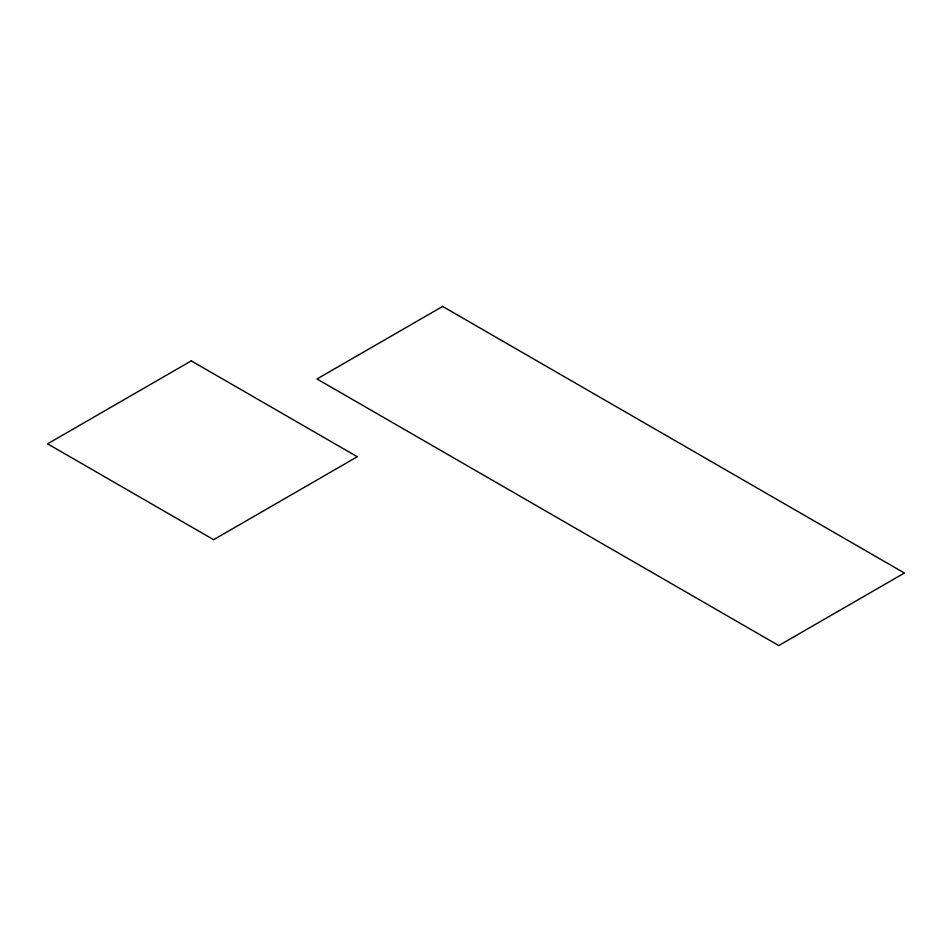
<?xml version="1.0" encoding="UTF-8"?>
<svg xmlns="http://www.w3.org/2000/svg" width="952" height="952" viewBox="0 0 952 952"><rect width="100%" height="100%" fill="white"/><g stroke="black" fill="none" stroke-linecap="round" stroke-linejoin="round"><path stroke-width="1.43" d="M191.281 360.879L47.6 443.834L213.617 539.689L357.297 456.734L191.281 360.879M442.644 306.437L316.992 378.967L778.76 645.563L904.4 573.033L442.644 306.437"/></g></svg>
